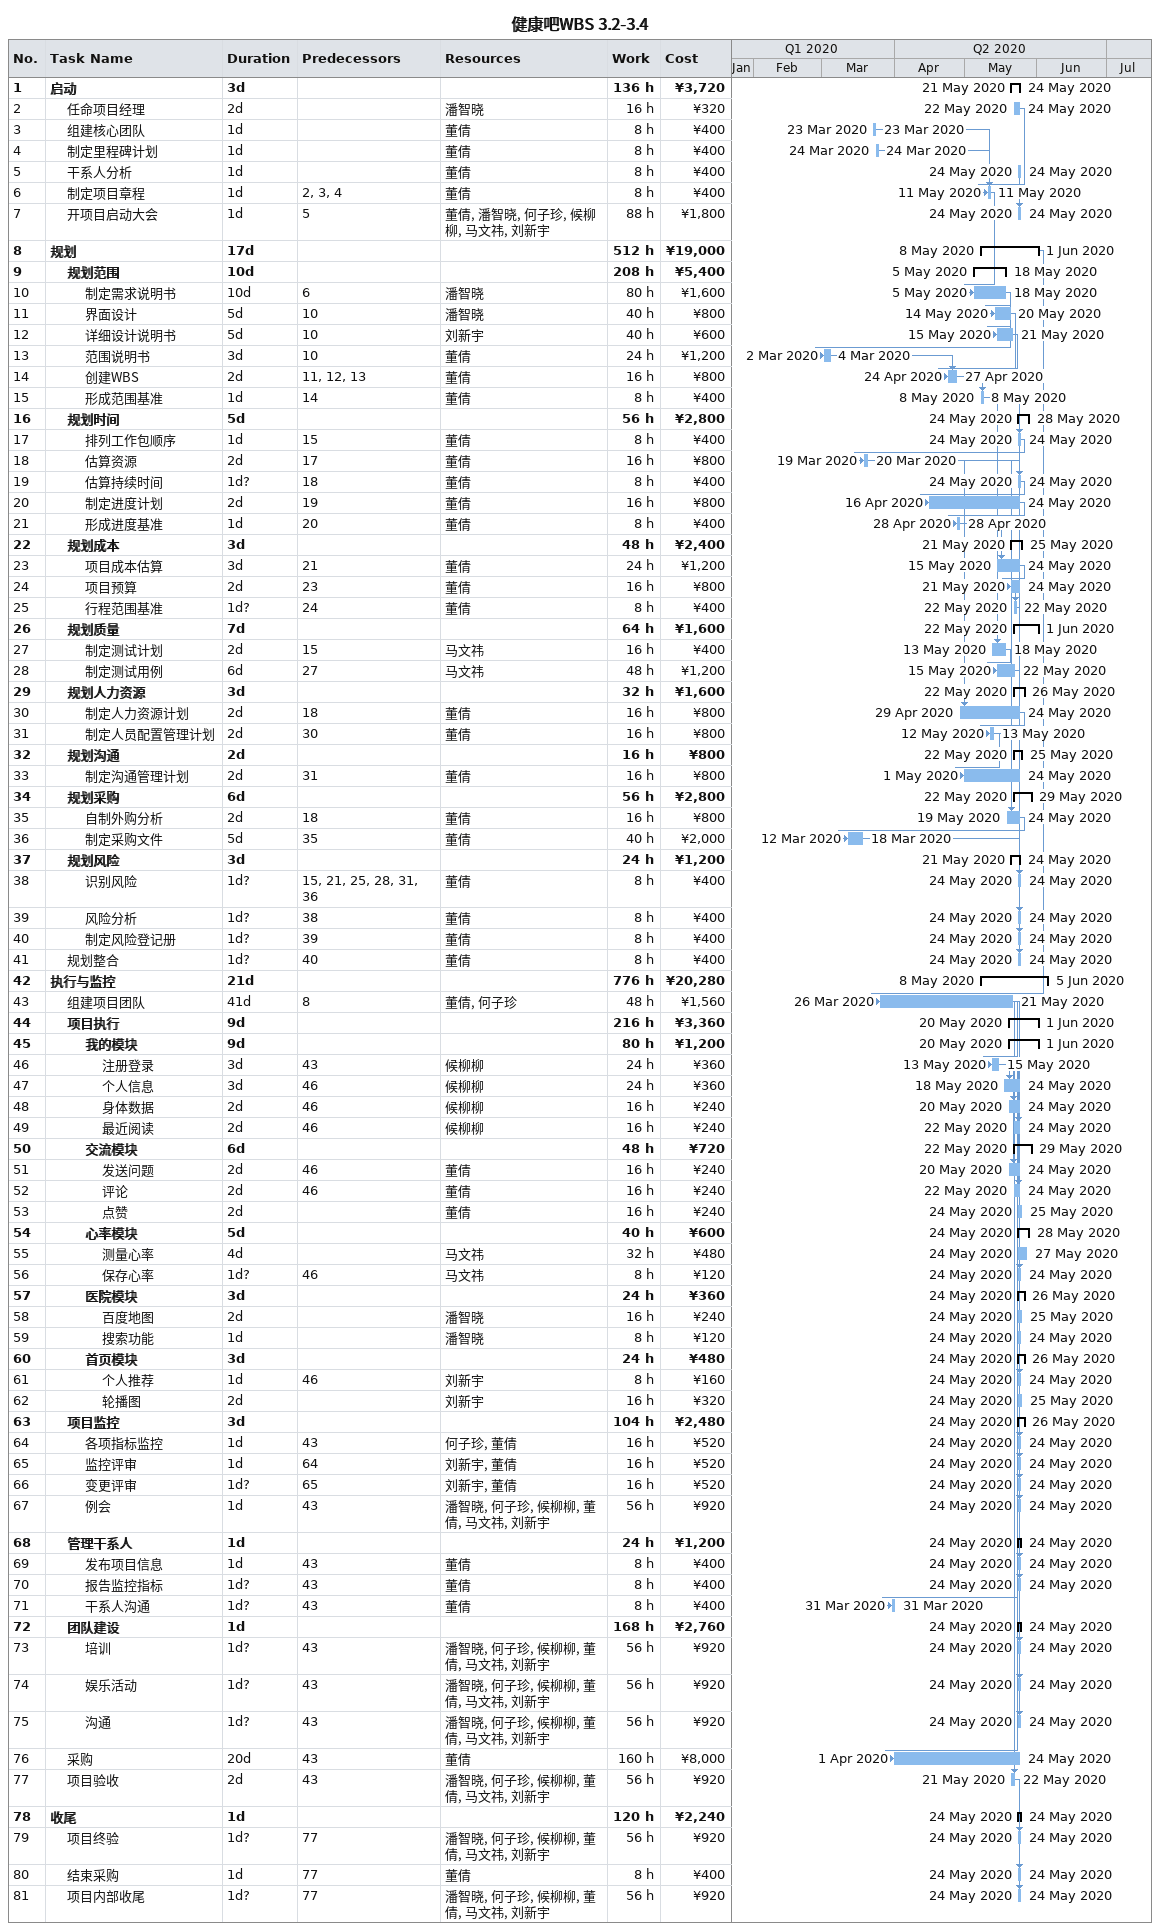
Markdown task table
健康吧WBS 3.2-3.4

| ID | Level | Task | Duration | Start | Finish | Predecessors | Resources | Work (h) | Cost (¥) |
|---|---|---|---|---|---|---|---|---|---|
| 1 | 1 | **启动** | 3d | 2020-05-21 | 2020-05-24 |  |  | 136 | 3720 |
| 2 | 2 | 任命项目经理 | 2d | 2020-05-22 | 2020-05-24 |  | 潘智晓 | 16 | 320 |
| 3 | 2 | 组建核心团队 | 1d | 2020-03-23 | 2020-03-23 |  | 董倩 | 8 | 400 |
| 4 | 2 | 制定里程碑计划 | 1d | 2020-03-24 | 2020-03-24 |  | 董倩 | 8 | 400 |
| 5 | 2 | 干系人分析 | 1d | 2020-05-24 | 2020-05-24 |  | 董倩 | 8 | 400 |
| 6 | 2 | 制定项目章程 | 1d | 2020-05-11 | 2020-05-11 | 2, 3, 4 | 董倩 | 8 | 400 |
| 7 | 2 | 开项目启动大会 | 1d | 2020-05-24 | 2020-05-24 | 5 | 董倩, 潘智晓, 何子珍, 候柳柳, 马文祎, 刘新宇 | 88 | 1800 |
| 8 | 1 | **规划** | 17d | 2020-05-08 | 2020-06-01 |  |  | 512 | 19000 |
| 9 | 2 | **规划范围** | 10d | 2020-05-05 | 2020-05-18 |  |  | 208 | 5400 |
| 10 | 3 | 制定需求说明书 | 10d | 2020-05-05 | 2020-05-18 | 6 | 潘智晓 | 80 | 1600 |
| 11 | 3 | 界面设计 | 5d | 2020-05-14 | 2020-05-20 | 10 | 潘智晓 | 40 | 800 |
| 12 | 3 | 详细设计说明书 | 5d | 2020-05-15 | 2020-05-21 | 10 | 刘新宇 | 40 | 600 |
| 13 | 3 | 范围说明书 | 3d | 2020-03-02 | 2020-03-04 | 10 | 董倩 | 24 | 1200 |
| 14 | 3 | 创建WBS | 2d | 2020-04-24 | 2020-04-27 | 11, 12, 13 | 董倩 | 16 | 800 |
| 15 | 3 | 形成范围基准 | 1d | 2020-05-08 | 2020-05-08 | 14 | 董倩 | 8 | 400 |
| 16 | 2 | **规划时间** | 5d | 2020-05-24 | 2020-05-28 |  |  | 56 | 2800 |
| 17 | 3 | 排列工作包顺序 | 1d | 2020-05-24 | 2020-05-24 | 15 | 董倩 | 8 | 400 |
| 18 | 3 | 估算资源 | 2d | 2020-03-19 | 2020-03-20 | 17 | 董倩 | 16 | 800 |
| 19 | 3 | 估算持续时间 | 1d? | 2020-05-24 | 2020-05-24 | 18 | 董倩 | 8 | 400 |
| 20 | 3 | 制定进度计划 | 2d | 2020-04-16 | 2020-05-24 | 19 | 董倩 | 16 | 800 |
| 21 | 3 | 形成进度基准 | 1d | 2020-04-28 | 2020-04-28 | 20 | 董倩 | 8 | 400 |
| 22 | 2 | **规划成本** | 3d | 2020-05-21 | 2020-05-25 |  |  | 48 | 2400 |
| 23 | 3 | 项目成本估算 | 3d | 2020-05-15 | 2020-05-24 | 21 | 董倩 | 24 | 1200 |
| 24 | 3 | 项目预算 | 2d | 2020-05-21 | 2020-05-24 | 23 | 董倩 | 16 | 800 |
| 25 | 3 | 行程范围基准 | 1d? | 2020-05-22 | 2020-05-22 | 24 | 董倩 | 8 | 400 |
| 26 | 2 | **规划质量** | 7d | 2020-05-22 | 2020-06-01 |  |  | 64 | 1600 |
| 27 | 3 | 制定测试计划 | 2d | 2020-05-13 | 2020-05-18 | 15 | 马文祎 | 16 | 400 |
| 28 | 3 | 制定测试用例 | 6d | 2020-05-15 | 2020-05-22 | 27 | 马文祎 | 48 | 1200 |
| 29 | 2 | **规划人力资源** | 3d | 2020-05-22 | 2020-05-26 |  |  | 32 | 1600 |
| 30 | 3 | 制定人力资源计划 | 2d | 2020-04-29 | 2020-05-24 | 18 | 董倩 | 16 | 800 |
| 31 | 3 | 制定人员配置管理计划 | 2d | 2020-05-12 | 2020-05-13 | 30 | 董倩 | 16 | 800 |
| 32 | 2 | **规划沟通** | 2d | 2020-05-22 | 2020-05-25 |  |  | 16 | 800 |
| 33 | 3 | 制定沟通管理计划 | 2d | 2020-05-01 | 2020-05-24 | 31 | 董倩 | 16 | 800 |
| 34 | 2 | **规划采购** | 6d | 2020-05-22 | 2020-05-29 |  |  | 56 | 2800 |
| 35 | 3 | 自制外购分析 | 2d | 2020-05-19 | 2020-05-24 | 18 | 董倩 | 16 | 800 |
| 36 | 3 | 制定采购文件 | 5d | 2020-03-12 | 2020-03-18 | 35 | 董倩 | 40 | 2000 |
| 37 | 2 | **规划风险** | 3d | 2020-05-21 | 2020-05-24 |  |  | 24 | 1200 |
| 38 | 3 | 识别风险 | 1d? | 2020-05-24 | 2020-05-24 | 15, 21, 25, 28, 31, 36 | 董倩 | 8 | 400 |
| 39 | 3 | 风险分析 | 1d? | 2020-05-24 | 2020-05-24 | 38 | 董倩 | 8 | 400 |
| 40 | 3 | 制定风险登记册 | 1d? | 2020-05-24 | 2020-05-24 | 39 | 董倩 | 8 | 400 |
| 41 | 2 | 规划整合 | 1d? | 2020-05-24 | 2020-05-24 | 40 | 董倩 | 8 | 400 |
| 42 | 1 | **执行与监控** | 21d | 2020-05-08 | 2020-06-05 |  |  | 776 | 20280 |
| 43 | 2 | 组建项目团队 | 41d | 2020-03-26 | 2020-05-21 | 8 | 董倩, 何子珍 | 48 | 1560 |
| 44 | 2 | **项目执行** | 9d | 2020-05-20 | 2020-06-01 |  |  | 216 | 3360 |
| 45 | 3 | **我的模块** | 9d | 2020-05-20 | 2020-06-01 |  |  | 80 | 1200 |
| 46 | 4 | 注册登录 | 3d | 2020-05-13 | 2020-05-15 | 43 | 候柳柳 | 24 | 360 |
| 47 | 4 | 个人信息 | 3d | 2020-05-18 | 2020-05-24 | 46 | 候柳柳 | 24 | 360 |
| 48 | 4 | 身体数据 | 2d | 2020-05-20 | 2020-05-24 | 46 | 候柳柳 | 16 | 240 |
| 49 | 4 | 最近阅读 | 2d | 2020-05-22 | 2020-05-24 | 46 | 候柳柳 | 16 | 240 |
| 50 | 3 | **交流模块** | 6d | 2020-05-22 | 2020-05-29 |  |  | 48 | 720 |
| 51 | 4 | 发送问题 | 2d | 2020-05-20 | 2020-05-24 | 46 | 董倩 | 16 | 240 |
| 52 | 4 | 评论 | 2d | 2020-05-22 | 2020-05-24 | 46 | 董倩 | 16 | 240 |
| 53 | 4 | 点赞 | 2d | 2020-05-24 | 2020-05-25 |  | 董倩 | 16 | 240 |
| 54 | 3 | **心率模块** | 5d | 2020-05-24 | 2020-05-28 |  |  | 40 | 600 |
| 55 | 4 | 测量心率 | 4d | 2020-05-24 | 2020-05-27 |  | 马文祎 | 32 | 480 |
| 56 | 4 | 保存心率 | 1d? | 2020-05-24 | 2020-05-24 | 46 | 马文祎 | 8 | 120 |
| 57 | 3 | **医院模块** | 3d | 2020-05-24 | 2020-05-26 |  |  | 24 | 360 |
| 58 | 4 | 百度地图 | 2d | 2020-05-24 | 2020-05-25 |  | 潘智晓 | 16 | 240 |
| 59 | 4 | 搜索功能 | 1d | 2020-05-24 | 2020-05-24 |  | 潘智晓 | 8 | 120 |
| 60 | 3 | **首页模块** | 3d | 2020-05-24 | 2020-05-26 |  |  | 24 | 480 |
| 61 | 4 | 个人推荐 | 1d | 2020-05-24 | 2020-05-24 | 46 | 刘新宇 | 8 | 160 |
| 62 | 4 | 轮播图 | 2d | 2020-05-24 | 2020-05-25 |  | 刘新宇 | 16 | 320 |
| 63 | 2 | **项目监控** | 3d | 2020-05-24 | 2020-05-26 |  |  | 104 | 2480 |
| 64 | 3 | 各项指标监控 | 1d | 2020-05-24 | 2020-05-24 | 43 | 何子珍, 董倩 | 16 | 520 |
| 65 | 3 | 监控评审 | 1d | 2020-05-24 | 2020-05-24 | 64 | 刘新宇, 董倩 | 16 | 520 |
| 66 | 3 | 变更评审 | 1d? | 2020-05-24 | 2020-05-24 | 65 | 刘新宇, 董倩 | 16 | 520 |
| 67 | 3 | 例会 | 1d | 2020-05-24 | 2020-05-24 | 43 | 潘智晓, 何子珍, 候柳柳, 董倩, 马文祎, 刘新宇 | 56 | 920 |
| 68 | 2 | **管理干系人** | 1d | 2020-05-24 | 2020-05-24 |  |  | 24 | 1200 |
| 69 | 3 | 发布项目信息 | 1d | 2020-05-24 | 2020-05-24 | 43 | 董倩 | 8 | 400 |
| 70 | 3 | 报告监控指标 | 1d? | 2020-05-24 | 2020-05-24 | 43 | 董倩 | 8 | 400 |
| 71 | 3 | 干系人沟通 | 1d? | 2020-03-31 | 2020-03-31 | 43 | 董倩 | 8 | 400 |
| 72 | 2 | **团队建设** | 1d | 2020-05-24 | 2020-05-24 |  |  | 168 | 2760 |
| 73 | 3 | 培训 | 1d? | 2020-05-24 | 2020-05-24 | 43 | 潘智晓, 何子珍, 候柳柳, 董倩, 马文祎, 刘新宇 | 56 | 920 |
| 74 | 3 | 娱乐活动 | 1d? | 2020-05-24 | 2020-05-24 | 43 | 潘智晓, 何子珍, 候柳柳, 董倩, 马文祎, 刘新宇 | 56 | 920 |
| 75 | 3 | 沟通 | 1d? | 2020-05-24 | 2020-05-24 | 43 | 潘智晓, 何子珍, 候柳柳, 董倩, 马文祎, 刘新宇 | 56 | 920 |
| 76 | 2 | 采购 | 20d | 2020-04-01 | 2020-05-24 | 43 | 董倩 | 160 | 8000 |
| 77 | 2 | 项目验收 | 2d | 2020-05-21 | 2020-05-22 | 43 | 潘智晓, 何子珍, 候柳柳, 董倩, 马文祎, 刘新宇 | 56 | 920 |
| 78 | 1 | **收尾** | 1d | 2020-05-24 | 2020-05-24 |  |  | 120 | 2240 |
| 79 | 2 | 项目终验 | 1d? | 2020-05-24 | 2020-05-24 | 77 | 潘智晓, 何子珍, 候柳柳, 董倩, 马文祎, 刘新宇 | 56 | 920 |
| 80 | 2 | 结束采购 | 1d | 2020-05-24 | 2020-05-24 | 77 | 董倩 | 8 | 400 |
| 81 | 2 | 项目内部收尾 | 1d? | 2020-05-24 | 2020-05-24 | 77 | 潘智晓, 何子珍, 候柳柳, 董倩, 马文祎, 刘新宇 | 56 | 920 |
